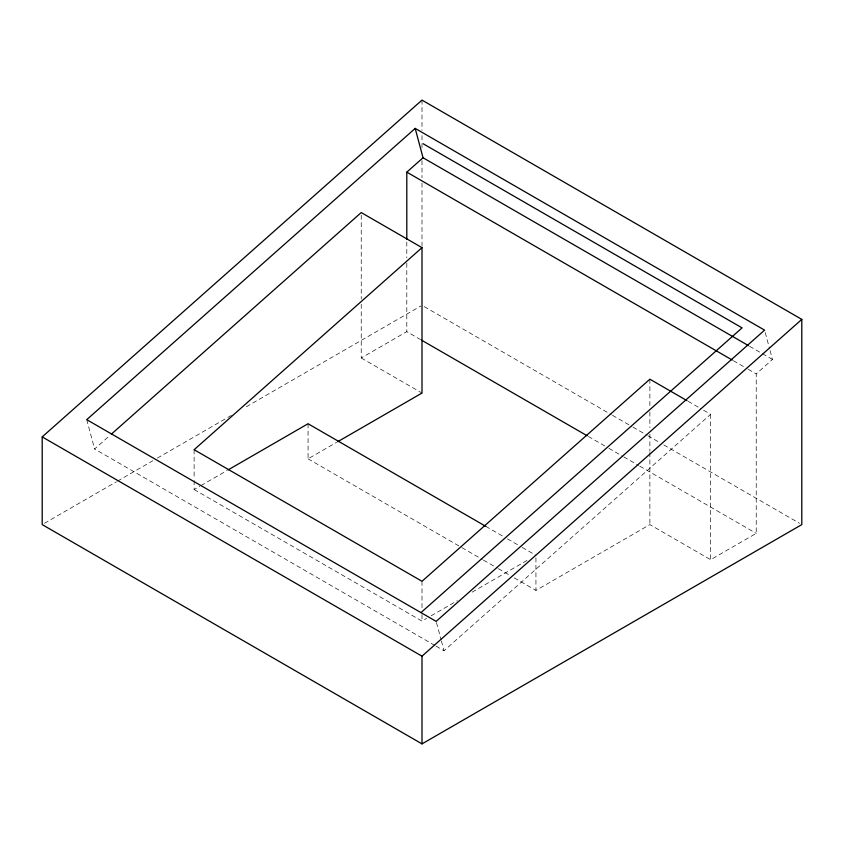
<?xml version="1.0" encoding="UTF-8"?>
<svg xmlns="http://www.w3.org/2000/svg" width="844" height="844" viewBox="0 0 844 844"><rect width="100%" height="100%" fill="white"/><g stroke="black" fill="none" stroke-linecap="round" stroke-linejoin="round"><path stroke-width="0.63" stroke-dasharray="4.22 3.17" d="M434.882 645.449L94.602 448.997L109.361 435.905M436.031 646.114L444.018 650.724L710.648 414.298L700.52 408.454M514.291 577.897L535.94 590.399L649.88 524.609L710.648 559.699L756.224 533.387L756.224 373.881L772.46 359.481L769.844 349.701M44.479 523.291L116.335 481.808M117.474 481.154L152.827 460.74M157.395 458.102L231.53 415.301M246.353 406.745L420.861 305.992M361.232 304.251L361.232 357.962L406.808 331.65L420.512 339.562M194.12 480.542L194.12 489.531L199.817 486.239M200.956 485.585L227.163 470.446M308.06 423.741L308.06 458.83L336.545 442.383M194.12 489.531L422 621.089L426.558 618.462M431.115 615.825L457.321 600.696M472.134 592.15L529.104 559.255M749.62 346.304L772.46 359.481M733.383 360.694L747.088 368.606M748.227 369.271L756.224 373.881M688.145 401.301L699.391 407.8M424.279 306.657L611.33 414.647M612.47 415.301L631.861 426.494M633 427.159L646.683 435.061M647.823 435.715L659.227 442.298M663.795 444.936L799.521 523.291M588.363 436.475L607.775 447.679M608.925 448.333L622.619 456.245M623.769 456.91L638.613 465.477M639.752 466.141L756.224 533.387M361.232 357.962L422 393.051M485.806 526.361L502.897 536.235M507.455 538.862L521.128 546.754M522.267 547.418L535.94 555.31M308.06 458.83L460.74 546.975M461.879 547.64L482.388 559.477M483.528 560.131L497.2 568.033M498.34 568.687L509.734 575.26M765.255 332.578L769.506 348.477M436.485 622.598L441.074 639.72M441.401 640.944L444.018 650.724M86.742 419.647L94.602 448.997M710.648 414.298L710.648 559.699M649.88 379.209L649.88 406.724M649.88 411.956L649.88 427.676M649.88 434.227L649.88 451.255M649.88 452.563L649.88 524.609M535.94 557.905L535.94 590.399M422 100.109L422 130.366M422 135.631L422 142.214M422 143.522L422 150.105M422 160.624L422 177.725M422 182.99L422 246.142M422 581.284L422 609.537M422 614.675L422 621.089M406.808 242.017L406.808 257.831M406.808 263.106L406.808 331.65M361.232 215.188L361.232 299.019M194.12 449.715L194.12 479.255"/><path stroke-width="1.27" d="M42.2 436.897L422 100.109L801.8 319.391L801.8 524.609L422 743.891L42.2 524.609L42.2 436.897L422 656.178L422 743.891M415.185 128.404L86.742 419.647L436.158 621.384L764.601 330.141L415.185 128.404L423.044 157.754L748.48 345.639M111.334 434.164L361.232 212.561L422 247.651L422 393.051L337.684 441.728M406.808 239.379L406.808 172.144L423.044 157.754M422 247.651L194.12 449.715L422 581.284L649.88 379.209L687.016 400.657M420.966 612.607L742.066 327.873L423.034 143.68M422 656.178L801.8 319.391M228.302 469.791L308.06 423.741L485.806 526.361M406.808 172.144L732.244 360.04M421.652 340.216L587.224 435.81"/></g></svg>
